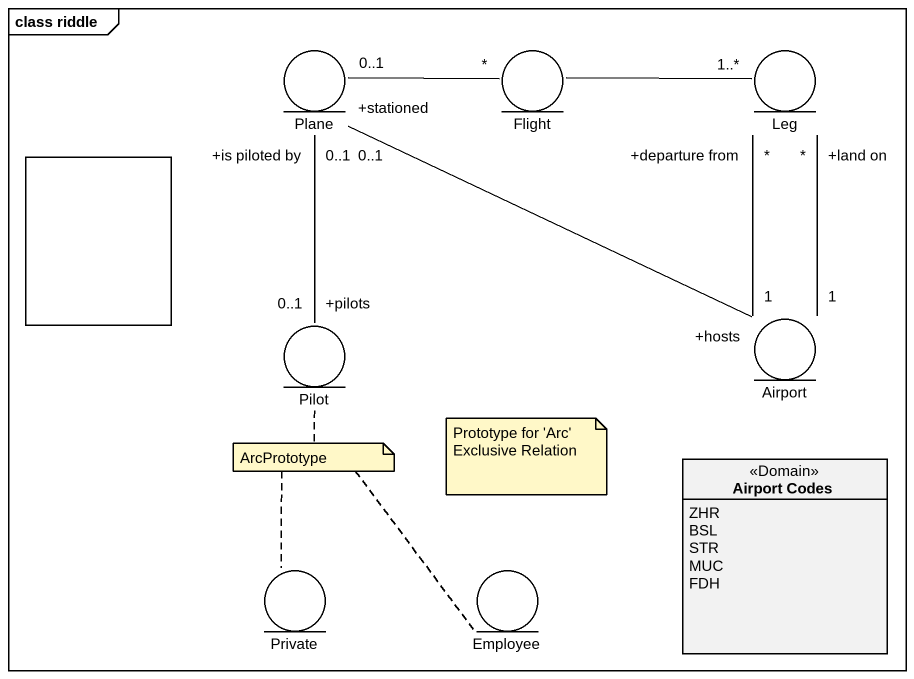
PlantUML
@startuml
mainframe class riddle
allowmixing
hide circle
hide empty members
entity Plane
entity Flight
entity Leg
rectangle " " as rectangle1
entity Pilot
entity Airport
enum "Airport Codes" as Airport_Codes <<Domain>> {
  ZHR
  BSL
  STR
  MUC
  FDH
}
entity Private
entity Employee
Plane "0..1" -right- "*" Flight
Plane "+is piloted by\n0..1" -- "+pilots\n0..1" Pilot
Plane "+stationed\n0..1" -right- "+hosts" Airport
Flight -right- "1..*" Leg
Leg "+land on\n*" -- "1" Airport
Leg "+departure from\n*" -- "1" Airport
note as N1
  Prototype for 'Arc'
  Exclusive Relation
end note
note as N2
  ArcPrototype
end note
N2 .. Employee
N2 .. Pilot
N2 .. Private
@enduml
